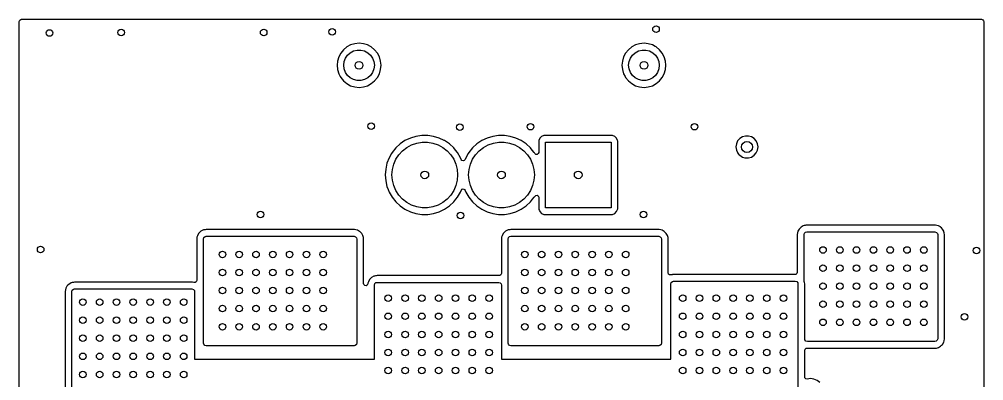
# Model space of a CAD drawing. Extents: x 4.86 to 6.59, y -5.87 to -4.13.
# Drawn here: x 4.862 to 6.594, y -4.783 to -4.134 of the extents above; entities that cross this region are included whole.
import ezdxf

# ---------------------------------------------------------------- set-up
doc = ezdxf.new("R2010")
doc.units = 0
doc.header["$MEASUREMENT"] = 0
doc.layers.add('BLACK', color=7, linetype='CONTINUOUS')

msp = doc.modelspace()

# ---------------------------------------------------------------- linework, layer by layer
at = {"layer": 'BLACK', "linetype": 'CONTINUOUS'}
for p, q in [((4.8622, -4.1378), (4.863, -4.1355)), ((4.8622, -4.2165), (4.8622, -4.1378)), ((4.863, -4.1355), (4.8649, -4.1341)), ((4.8649, -4.1341), (4.8661, -4.1339)), ((4.8661, -4.1339), (6.5906, -4.1339)), ((6.5906, -4.1339), (6.5929, -4.1346)), ((6.5929, -4.1346), (6.5943, -4.1366)), ((6.5943, -4.1366), (6.5945, -4.1378)), ((6.5945, -4.1378), (6.5945, -5.8622)), ((5.4445, -4.1885), (5.4395, -4.1945)), ((5.4505, -4.1836), (5.4445, -4.1885)), ((5.4445, -4.1885), (5.4445, -4.1885)), ((5.4573, -4.18), (5.4505, -4.1836)), ((5.4505, -4.1836), (5.4505, -4.1836)), ((5.4568, -4.1939), (5.4627, -4.1908)), ((5.4647, -4.1777), (5.4573, -4.18)), ((5.4573, -4.18), (5.4573, -4.18)), ((5.4627, -4.1908), (5.4691, -4.1892)), ((5.4724, -4.177), (5.4647, -4.1777)), ((5.4647, -4.1777), (5.4647, -4.1777)), ((5.4691, -4.1892), (5.4758, -4.1892)), ((5.4802, -4.1777), (5.4724, -4.177)), ((5.4724, -4.177), (5.4724, -4.177)), ((5.4758, -4.1892), (5.4822, -4.1908)), ((5.4876, -4.18), (5.4802, -4.1777)), ((5.4802, -4.1777), (5.4802, -4.1777)), ((5.4822, -4.1908), (5.4881, -4.1939)), ((5.4928, -4.1828), (5.4876, -4.18)), ((5.4876, -4.18), (5.4876, -4.18)), ((5.4944, -4.1836), (5.4928, -4.1828)), ((5.5004, -4.1885), (5.4944, -4.1836)), ((5.4944, -4.1836), (5.4944, -4.1836)), ((5.4944, -4.1836), (5.4944, -4.1836)), ((5.5054, -4.1945), (5.5004, -4.1885)), ((5.5004, -4.1885), (5.5004, -4.1885)), ((5.9563, -4.1885), (5.9513, -4.1945)), ((5.9623, -4.1836), (5.9563, -4.1885)), ((5.9563, -4.1885), (5.9563, -4.1885)), ((5.9691, -4.18), (5.9623, -4.1836)), ((5.9623, -4.1836), (5.9623, -4.1836)), ((5.9686, -4.1939), (5.9745, -4.1908)), ((5.9765, -4.1777), (5.9691, -4.18)), ((5.9691, -4.18), (5.9691, -4.18)), ((5.9745, -4.1908), (5.9809, -4.1892)), ((5.9843, -4.177), (5.9765, -4.1777)), ((5.9765, -4.1777), (5.9765, -4.1777)), ((5.9809, -4.1892), (5.9876, -4.1892)), ((5.992, -4.1777), (5.9843, -4.177)), ((5.9843, -4.177), (5.9843, -4.177)), ((5.9876, -4.1892), (5.994, -4.1908)), ((5.9994, -4.18), (5.992, -4.1777)), ((5.992, -4.1777), (5.992, -4.1777)), ((5.994, -4.1908), (5.9999, -4.1939)), ((6.0046, -4.1828), (5.9994, -4.18)), ((5.9994, -4.18), (5.9994, -4.18)), ((6.0062, -4.1836), (6.0046, -4.1828)), ((6.0122, -4.1885), (6.0062, -4.1836)), ((6.0062, -4.1836), (6.0062, -4.1836)), ((6.0062, -4.1836), (6.0062, -4.1836)), ((6.0172, -4.1945), (6.0122, -4.1885)), ((6.0122, -4.1885), (6.0122, -4.1885)), ((5.4336, -4.2088), (5.4329, -4.2165)), ((5.4359, -4.2014), (5.4336, -4.2088)), ((5.4336, -4.2088), (5.4336, -4.2088)), ((5.4395, -4.1945), (5.4359, -4.2014)), ((5.4359, -4.2014), (5.4359, -4.2014)), ((5.4395, -4.1945), (5.4395, -4.1945)), ((5.4457, -4.2099), (5.448, -4.2037)), ((5.448, -4.2037), (5.4518, -4.1983)), ((5.4518, -4.1983), (5.4568, -4.1939)), ((5.4881, -4.1939), (5.4931, -4.1983)), ((5.4931, -4.1983), (5.4968, -4.2037)), ((5.4968, -4.2037), (5.4992, -4.2099)), ((5.509, -4.2014), (5.5054, -4.1945)), ((5.5054, -4.1945), (5.5054, -4.1945)), ((5.5113, -4.2088), (5.509, -4.2014)), ((5.512, -4.2165), (5.5113, -4.2088)), ((5.5113, -4.2088), (5.5113, -4.2088)), ((5.5113, -4.2088), (5.5113, -4.2088)), ((5.9454, -4.2088), (5.9447, -4.2165)), ((5.9477, -4.2014), (5.9454, -4.2088)), ((5.9454, -4.2088), (5.9454, -4.2088)), ((5.9513, -4.1945), (5.9477, -4.2014)), ((5.9477, -4.2014), (5.9477, -4.2014)), ((5.9513, -4.1945), (5.9513, -4.1945)), ((5.9575, -4.2099), (5.9598, -4.2037)), ((5.9598, -4.2037), (5.9636, -4.1983)), ((5.9636, -4.1983), (5.9686, -4.1939)), ((5.9999, -4.1939), (6.0049, -4.1983)), ((6.0049, -4.1983), (6.0087, -4.2037)), ((6.0087, -4.2037), (6.011, -4.2099)), ((6.0208, -4.2014), (6.0172, -4.1945)), ((6.0172, -4.1945), (6.0172, -4.1945)), ((6.0231, -4.2088), (6.0208, -4.2014)), ((6.0238, -4.2165), (6.0231, -4.2088)), ((6.0231, -4.2088), (6.0231, -4.2088)), ((6.0231, -4.2088), (6.0231, -4.2088)), ((4.8622, -4.4134), (4.8622, -4.2165)), ((5.4329, -4.2165), (5.4336, -4.2243)), ((5.4329, -4.2165), (5.4329, -4.2165)), ((5.4336, -4.2243), (5.4336, -4.2243)), ((5.4336, -4.2243), (5.4359, -4.2317)), ((5.4449, -4.2165), (5.4457, -4.2099)), ((5.4457, -4.2231), (5.4449, -4.2165)), ((5.448, -4.2293), (5.4457, -4.2231)), ((5.4992, -4.2231), (5.4968, -4.2293)), ((5.4992, -4.2099), (5.5, -4.2165)), ((5.5, -4.2165), (5.4992, -4.2231)), ((5.509, -4.2317), (5.5113, -4.2243)), ((5.5113, -4.2243), (5.512, -4.2165)), ((5.512, -4.2165), (5.512, -4.2165)), ((5.9447, -4.2165), (5.9454, -4.2243)), ((5.9447, -4.2165), (5.9447, -4.2165)), ((5.9454, -4.2243), (5.9454, -4.2243)), ((5.9454, -4.2243), (5.9477, -4.2317)), ((5.9567, -4.2165), (5.9575, -4.2099)), ((5.9575, -4.2231), (5.9567, -4.2165)), ((5.9598, -4.2293), (5.9575, -4.2231)), ((6.011, -4.2231), (6.0087, -4.2293)), ((6.011, -4.2099), (6.0118, -4.2165)), ((6.0118, -4.2165), (6.011, -4.2231)), ((6.0208, -4.2317), (6.0231, -4.2243)), ((6.0231, -4.2243), (6.0238, -4.2165)), ((6.0238, -4.2165), (6.0238, -4.2165)), ((5.4359, -4.2317), (5.4359, -4.2317)), ((5.4359, -4.2317), (5.4387, -4.2369)), ((5.4387, -4.2369), (5.4395, -4.2385)), ((5.4395, -4.2385), (5.4395, -4.2385)), ((5.4395, -4.2385), (5.4395, -4.2385)), ((5.4395, -4.2385), (5.4445, -4.2445)), ((5.4518, -4.2348), (5.448, -4.2293)), ((5.4568, -4.2392), (5.4518, -4.2348)), ((5.4627, -4.2423), (5.4568, -4.2392)), ((5.4691, -4.2439), (5.4627, -4.2423)), ((5.4758, -4.2439), (5.4691, -4.2439)), ((5.4822, -4.2423), (5.4758, -4.2439)), ((5.4881, -4.2392), (5.4822, -4.2423)), ((5.4931, -4.2348), (5.4881, -4.2392)), ((5.4968, -4.2293), (5.4931, -4.2348)), ((5.5004, -4.2445), (5.5054, -4.2385)), ((5.5054, -4.2385), (5.509, -4.2317)), ((5.9477, -4.2317), (5.9477, -4.2317)), ((5.9477, -4.2317), (5.9505, -4.2369)), ((5.9505, -4.2369), (5.9513, -4.2385)), ((5.9513, -4.2385), (5.9513, -4.2385)), ((5.9513, -4.2385), (5.9513, -4.2385)), ((5.9513, -4.2385), (5.9563, -4.2445)), ((5.9636, -4.2348), (5.9598, -4.2293)), ((5.9686, -4.2392), (5.9636, -4.2348)), ((5.9745, -4.2423), (5.9686, -4.2392)), ((5.9809, -4.2439), (5.9745, -4.2423)), ((5.9876, -4.2439), (5.9809, -4.2439)), ((5.994, -4.2423), (5.9876, -4.2439)), ((5.9999, -4.2392), (5.994, -4.2423)), ((6.0049, -4.2348), (5.9999, -4.2392)), ((6.0087, -4.2293), (6.0049, -4.2348)), ((6.0122, -4.2445), (6.0172, -4.2385)), ((6.0172, -4.2385), (6.0208, -4.2317)), ((5.4445, -4.2445), (5.4445, -4.2445)), ((5.4445, -4.2445), (5.4505, -4.2494)), ((5.4505, -4.2494), (5.4505, -4.2494)), ((5.4505, -4.2494), (5.4573, -4.2531)), ((5.4573, -4.2531), (5.4647, -4.2554)), ((5.4647, -4.2554), (5.4647, -4.2554)), ((5.4647, -4.2554), (5.4647, -4.2554)), ((5.4647, -4.2554), (5.4724, -4.2561)), ((5.4724, -4.2561), (5.4802, -4.2554)), ((5.4724, -4.2561), (5.4724, -4.2561)), ((5.4724, -4.2561), (5.4724, -4.2561)), ((5.4802, -4.2554), (5.4876, -4.2531)), ((5.4802, -4.2554), (5.4802, -4.2554)), ((5.4802, -4.2554), (5.4802, -4.2554)), ((5.4876, -4.2531), (5.4944, -4.2494)), ((5.4944, -4.2494), (5.5004, -4.2445)), ((5.9563, -4.2445), (5.9563, -4.2445)), ((5.9563, -4.2445), (5.9623, -4.2494)), ((5.9623, -4.2494), (5.9623, -4.2494)), ((5.9623, -4.2494), (5.9691, -4.2531)), ((5.9691, -4.2531), (5.9765, -4.2554)), ((5.9765, -4.2554), (5.9765, -4.2554)), ((5.9765, -4.2554), (5.9765, -4.2554)), ((5.9765, -4.2554), (5.9843, -4.2561)), ((5.9843, -4.2561), (5.992, -4.2554)), ((5.9843, -4.2561), (5.9843, -4.2561)), ((5.9843, -4.2561), (5.9843, -4.2561)), ((5.992, -4.2554), (5.9994, -4.2531)), ((5.992, -4.2554), (5.992, -4.2554)), ((5.992, -4.2554), (5.992, -4.2554)), ((5.9994, -4.2531), (6.0062, -4.2494)), ((6.0062, -4.2494), (6.0122, -4.2445)), ((5.5646, -4.3472), (5.555, -4.3518)), ((5.5747, -4.3441), (5.5646, -4.3472)), ((5.5852, -4.3425), (5.5747, -4.3441)), ((5.5747, -4.3441), (5.5747, -4.3441)), ((5.5959, -4.3425), (5.5852, -4.3425)), ((5.5852, -4.3425), (5.5852, -4.3425)), ((5.6064, -4.3441), (5.5959, -4.3425)), ((5.5959, -4.3425), (5.5959, -4.3425)), ((5.6165, -4.3472), (5.6064, -4.3441)), ((5.6064, -4.3441), (5.6064, -4.3441)), ((5.6064, -4.3441), (5.6064, -4.3441)), ((5.6064, -4.3441), (5.6064, -4.3441)), ((5.6064, -4.3441), (5.6064, -4.3441)), ((5.6256, -4.3516), (5.6165, -4.3472)), ((5.7024, -4.3472), (5.6928, -4.3518)), ((5.7125, -4.3441), (5.7024, -4.3472)), ((5.723, -4.3425), (5.7125, -4.3441)), ((5.7125, -4.3441), (5.7125, -4.3441)), ((5.7337, -4.3425), (5.723, -4.3425)), ((5.723, -4.3425), (5.723, -4.3425)), ((5.7442, -4.3441), (5.7337, -4.3425)), ((5.7337, -4.3425), (5.7337, -4.3425)), ((5.7543, -4.3472), (5.7442, -4.3441)), ((5.7442, -4.3441), (5.7442, -4.3441)), ((5.7442, -4.3441), (5.7442, -4.3441)), ((5.7442, -4.3441), (5.7442, -4.3441)), ((5.7442, -4.3441), (5.7442, -4.3441)), ((5.7634, -4.3516), (5.7543, -4.3472)), ((5.7972, -4.3475), (5.7954, -4.3516)), ((5.8003, -4.3444), (5.7972, -4.3475)), ((5.8043, -4.3426), (5.8003, -4.3444)), ((5.8053, -4.3425), (5.8043, -4.3426)), ((5.927, -4.3425), (5.8053, -4.3425)), ((5.8053, -4.3425), (5.8053, -4.3425)), ((5.928, -4.3426), (5.927, -4.3425)), ((5.932, -4.3444), (5.928, -4.3426)), ((5.928, -4.3426), (5.928, -4.3426)), ((5.928, -4.3426), (5.928, -4.3426)), ((5.9351, -4.3475), (5.932, -4.3444)), ((5.9369, -4.3516), (5.9351, -4.3475)), ((6.161, -4.3451), (6.1563, -4.3481)), ((6.1665, -4.3435), (6.161, -4.3451)), ((6.161, -4.3451), (6.161, -4.3451)), ((6.1721, -4.3435), (6.1665, -4.3435)), ((6.1665, -4.3435), (6.1665, -4.3435)), ((6.1776, -4.3451), (6.1721, -4.3435)), ((6.1721, -4.3435), (6.1721, -4.3435)), ((6.1823, -4.3481), (6.1776, -4.3451)), ((6.1776, -4.3451), (6.1776, -4.3451)), ((6.1776, -4.3451), (6.1776, -4.3451)), ((6.1776, -4.3451), (6.1776, -4.3451)), ((5.5384, -4.365), (5.5318, -4.3733)), ((5.5462, -4.3578), (5.5384, -4.365)), ((5.5384, -4.365), (5.5384, -4.365)), ((5.555, -4.3518), (5.5462, -4.3578)), ((5.5462, -4.3578), (5.5462, -4.3578)), ((5.5506, -4.3699), (5.5583, -4.3639)), ((5.555, -4.3518), (5.555, -4.3518)), ((5.555, -4.3518), (5.555, -4.3518)), ((5.5583, -4.3639), (5.5668, -4.3593)), ((5.5668, -4.3593), (5.5761, -4.3561)), ((5.5761, -4.3561), (5.5857, -4.3545)), ((5.5857, -4.3545), (5.5954, -4.3545)), ((5.5954, -4.3545), (5.605, -4.3561)), ((5.605, -4.3561), (5.6143, -4.3593)), ((5.6143, -4.3593), (5.6229, -4.3639)), ((5.6229, -4.3639), (5.6305, -4.3699)), ((5.6261, -4.3518), (5.6256, -4.3516)), ((5.6349, -4.3578), (5.6261, -4.3518)), ((5.6427, -4.365), (5.6349, -4.3578)), ((5.6349, -4.3578), (5.6349, -4.3578)), ((5.6349, -4.3578), (5.6349, -4.3578)), ((5.6457, -4.3688), (5.6427, -4.365)), ((5.6427, -4.365), (5.6427, -4.365)), ((5.6762, -4.365), (5.6696, -4.3733)), ((5.684, -4.3578), (5.6762, -4.365)), ((5.6762, -4.365), (5.6762, -4.365)), ((5.6928, -4.3518), (5.684, -4.3578)), ((5.684, -4.3578), (5.684, -4.3578)), ((5.6883, -4.3699), (5.696, -4.3639)), ((5.6928, -4.3518), (5.6928, -4.3518)), ((5.6928, -4.3518), (5.6928, -4.3518)), ((5.696, -4.3639), (5.7046, -4.3593)), ((5.7046, -4.3593), (5.7138, -4.3561)), ((5.7138, -4.3561), (5.7235, -4.3545)), ((5.7235, -4.3545), (5.7332, -4.3545)), ((5.7332, -4.3545), (5.7428, -4.3561)), ((5.7428, -4.3561), (5.7521, -4.3593)), ((5.7521, -4.3593), (5.7606, -4.3639)), ((5.7606, -4.3639), (5.7683, -4.3699)), ((5.7639, -4.3518), (5.7634, -4.3516)), ((5.7727, -4.3578), (5.7639, -4.3518)), ((5.7805, -4.365), (5.7727, -4.3578)), ((5.7727, -4.3578), (5.7727, -4.3578)), ((5.7727, -4.3578), (5.7727, -4.3578)), ((5.7835, -4.3688), (5.7805, -4.365)), ((5.7805, -4.365), (5.7805, -4.365)), ((5.7954, -4.3516), (5.7953, -4.3526)), ((5.7953, -4.3526), (5.7953, -4.373)), ((5.8071, -4.4724), (5.8071, -4.3543)), ((5.8071, -4.3543), (5.9252, -4.3543)), ((5.9252, -4.3543), (5.9252, -4.4724)), ((5.937, -4.3526), (5.9369, -4.3516)), ((5.937, -4.3632), (5.937, -4.3526)), ((5.937, -4.4742), (5.937, -4.3632)), ((6.1502, -4.3576), (6.1494, -4.3632)), ((6.1494, -4.3632), (6.1502, -4.3688)), ((6.1494, -4.3632), (6.1494, -4.3632)), ((6.1525, -4.3524), (6.1502, -4.3576)), ((6.1563, -4.3481), (6.1525, -4.3524)), ((6.1594, -4.3632), (6.1602, -4.3594)), ((6.1602, -4.367), (6.1594, -4.3632)), ((6.1602, -4.3594), (6.1623, -4.3562)), ((6.1623, -4.3562), (6.1655, -4.3541)), ((6.1655, -4.3541), (6.1693, -4.3533)), ((6.1693, -4.3533), (6.1731, -4.3541)), ((6.1731, -4.3541), (6.1763, -4.3562)), ((6.1763, -4.3562), (6.1784, -4.3594)), ((6.1784, -4.3594), (6.1791, -4.3632)), ((6.1791, -4.3632), (6.1784, -4.367)), ((6.186, -4.3524), (6.1823, -4.3481)), ((6.1823, -4.3481), (6.1823, -4.3481)), ((6.1823, -4.3481), (6.1823, -4.3481)), ((6.1884, -4.3576), (6.186, -4.3524)), ((6.1892, -4.3632), (6.1884, -4.3576)), ((6.1884, -4.3688), (6.1892, -4.3632)), ((5.5265, -4.3825), (5.5226, -4.3924)), ((5.5307, -4.3752), (5.5265, -4.3825)), ((5.5265, -4.3825), (5.5265, -4.3825)), ((5.5318, -4.3733), (5.5307, -4.3752)), ((5.5318, -4.3733), (5.5318, -4.3733)), ((5.5318, -4.3733), (5.5318, -4.3733)), ((5.5386, -4.3853), (5.5439, -4.3771)), ((5.5439, -4.3771), (5.5506, -4.3699)), ((5.6305, -4.3699), (5.6372, -4.3771)), ((5.6372, -4.3771), (5.6425, -4.3853)), ((5.6493, -4.3733), (5.6457, -4.3688)), ((5.6546, -4.3825), (5.6493, -4.3733)), ((5.6558, -4.3857), (5.6546, -4.3825)), ((5.6546, -4.3825), (5.6546, -4.3825)), ((5.6643, -4.3825), (5.6631, -4.3857)), ((5.6685, -4.3752), (5.6643, -4.3825)), ((5.6643, -4.3825), (5.6643, -4.3825)), ((5.6696, -4.3733), (5.6685, -4.3752)), ((5.6696, -4.3733), (5.6696, -4.3733)), ((5.6696, -4.3733), (5.6696, -4.3733)), ((5.6764, -4.3853), (5.6817, -4.3771)), ((5.6817, -4.3771), (5.6883, -4.3699)), ((5.7683, -4.3699), (5.7749, -4.3771)), ((5.7749, -4.3771), (5.7803, -4.3853)), ((5.7871, -4.3733), (5.7835, -4.3688)), ((5.7874, -4.374), (5.7871, -4.3733)), ((5.788, -4.3749), (5.7874, -4.374)), ((5.7882, -4.3752), (5.788, -4.3749)), ((5.7902, -4.3767), (5.7882, -4.3752)), ((5.7926, -4.3767), (5.7902, -4.3767)), ((5.7945, -4.3752), (5.7926, -4.3767)), ((5.7953, -4.373), (5.7945, -4.3752)), ((6.1502, -4.3688), (6.1523, -4.3733)), ((6.1523, -4.3733), (6.1525, -4.374)), ((6.1525, -4.374), (6.1549, -4.3767)), ((6.1549, -4.3767), (6.1563, -4.3782)), ((6.1563, -4.3782), (6.161, -4.3813)), ((6.1623, -4.3701), (6.1602, -4.367)), ((6.161, -4.3813), (6.161, -4.3813)), ((6.161, -4.3813), (6.1652, -4.3825)), ((6.1655, -4.3723), (6.1623, -4.3701)), ((6.1652, -4.3825), (6.1665, -4.3829)), ((6.1693, -4.373), (6.1655, -4.3723)), ((6.1731, -4.3723), (6.1693, -4.373)), ((6.1721, -4.3829), (6.1776, -4.3813)), ((6.1763, -4.3701), (6.1731, -4.3723)), ((6.1784, -4.367), (6.1763, -4.3701)), ((6.1776, -4.3813), (6.1823, -4.3782)), ((6.1823, -4.3782), (6.186, -4.374)), ((6.186, -4.374), (6.1884, -4.3688)), ((5.5226, -4.3924), (5.5203, -4.4028)), ((5.5323, -4.4037), (5.5347, -4.3942)), ((5.5347, -4.3942), (5.5386, -4.3853)), ((5.6425, -4.3853), (5.6464, -4.3942)), ((5.6464, -4.3942), (5.6488, -4.4037)), ((5.657, -4.3872), (5.6558, -4.3857)), ((5.6592, -4.3881), (5.657, -4.3872)), ((5.6615, -4.3875), (5.6592, -4.3881)), ((5.6631, -4.3857), (5.6615, -4.3875)), ((5.6701, -4.4037), (5.6725, -4.3942)), ((5.6725, -4.3942), (5.6764, -4.3853)), ((5.7803, -4.3853), (5.7842, -4.3942)), ((5.7842, -4.3942), (5.7866, -4.4037)), ((6.1665, -4.3829), (6.1665, -4.3829)), ((6.1665, -4.3829), (6.1665, -4.3829)), ((6.1665, -4.3829), (6.1665, -4.3829)), ((6.1665, -4.3829), (6.1721, -4.3829)), ((6.1721, -4.3829), (6.1721, -4.3829)), ((4.8622, -4.623), (4.8622, -4.4134)), ((5.5203, -4.4028), (5.5195, -4.4134)), ((5.5195, -4.4134), (5.5203, -4.424)), ((5.5195, -4.4134), (5.5195, -4.4134)), ((5.5203, -4.4028), (5.5203, -4.4028)), ((5.5315, -4.4134), (5.5323, -4.4037)), ((5.5323, -4.4231), (5.5315, -4.4134)), ((5.6488, -4.4037), (5.6496, -4.4134)), ((5.6496, -4.4134), (5.6488, -4.4231)), ((5.6693, -4.4134), (5.6701, -4.4037)), ((5.6701, -4.4231), (5.6693, -4.4134)), ((5.7866, -4.4037), (5.7874, -4.4134)), ((5.7874, -4.4134), (5.7866, -4.4231)), ((5.5203, -4.424), (5.5203, -4.424)), ((5.5203, -4.424), (5.5226, -4.4343)), ((5.5226, -4.4343), (5.5247, -4.4395)), ((5.5347, -4.4326), (5.5323, -4.4231)), ((5.5386, -4.4415), (5.5347, -4.4326)), ((5.6464, -4.4326), (5.6425, -4.4415)), ((5.6488, -4.4231), (5.6464, -4.4326)), ((5.6725, -4.4326), (5.6701, -4.4231)), ((5.6764, -4.4415), (5.6725, -4.4326)), ((5.7842, -4.4326), (5.7803, -4.4415)), ((5.7866, -4.4231), (5.7842, -4.4326)), ((5.5247, -4.4395), (5.5265, -4.4442)), ((5.5265, -4.4442), (5.5318, -4.4534)), ((5.5439, -4.4497), (5.5386, -4.4415)), ((5.5506, -4.4568), (5.5439, -4.4497)), ((5.6372, -4.4497), (5.6305, -4.4568)), ((5.6425, -4.4415), (5.6372, -4.4497)), ((5.6493, -4.4534), (5.6546, -4.4442)), ((5.6546, -4.4442), (5.6558, -4.4411)), ((5.6558, -4.4411), (5.6574, -4.4392)), ((5.6574, -4.4392), (5.6597, -4.4386)), ((5.6597, -4.4386), (5.6619, -4.4395)), ((5.6619, -4.4395), (5.6631, -4.4411)), ((5.6631, -4.4411), (5.6643, -4.4442)), ((5.6643, -4.4442), (5.6696, -4.4534)), ((5.6817, -4.4497), (5.6764, -4.4415)), ((5.6883, -4.4568), (5.6817, -4.4497)), ((5.7749, -4.4497), (5.7683, -4.4568)), ((5.7803, -4.4415), (5.7749, -4.4497)), ((5.7871, -4.4534), (5.788, -4.4519)), ((5.788, -4.4519), (5.7898, -4.4503)), ((5.7898, -4.4503), (5.7922, -4.45)), ((5.7922, -4.45), (5.7943, -4.4512)), ((5.7943, -4.4512), (5.7952, -4.4534)), ((5.5318, -4.4534), (5.5318, -4.4534)), ((5.5318, -4.4534), (5.5318, -4.4534)), ((5.5318, -4.4534), (5.5384, -4.4617)), ((5.5384, -4.4617), (5.5384, -4.4617)), ((5.5384, -4.4617), (5.5462, -4.469)), ((5.5462, -4.469), (5.5462, -4.469)), ((5.5462, -4.469), (5.5462, -4.469)), ((5.5462, -4.469), (5.555, -4.4749)), ((5.5583, -4.4628), (5.5506, -4.4568)), ((5.5668, -4.4675), (5.5583, -4.4628)), ((5.5761, -4.4706), (5.5668, -4.4675)), ((5.6143, -4.4675), (5.605, -4.4706)), ((5.6229, -4.4628), (5.6143, -4.4675)), ((5.6305, -4.4568), (5.6229, -4.4628)), ((5.6261, -4.4749), (5.6349, -4.469)), ((5.6349, -4.469), (5.6427, -4.4617)), ((5.6427, -4.4617), (5.6464, -4.457)), ((5.6427, -4.4617), (5.6427, -4.4617)), ((5.6464, -4.457), (5.6493, -4.4534)), ((5.6696, -4.4534), (5.6696, -4.4534)), ((5.6696, -4.4534), (5.6696, -4.4534)), ((5.6696, -4.4534), (5.6762, -4.4617)), ((5.6762, -4.4617), (5.6762, -4.4617)), ((5.6762, -4.4617), (5.684, -4.469)), ((5.684, -4.469), (5.684, -4.469)), ((5.684, -4.469), (5.684, -4.469)), ((5.684, -4.469), (5.6928, -4.4749)), ((5.696, -4.4628), (5.6883, -4.4568)), ((5.7046, -4.4675), (5.696, -4.4628)), ((5.7138, -4.4706), (5.7046, -4.4675)), ((5.7521, -4.4675), (5.7428, -4.4706)), ((5.7606, -4.4628), (5.7521, -4.4675)), ((5.7683, -4.4568), (5.7606, -4.4628)), ((5.7639, -4.4749), (5.7727, -4.469)), ((5.7727, -4.469), (5.7805, -4.4617)), ((5.7805, -4.4617), (5.7842, -4.457)), ((5.7805, -4.4617), (5.7805, -4.4617)), ((5.7842, -4.457), (5.7871, -4.4534)), ((5.7952, -4.4534), (5.7953, -4.4538)), ((5.7953, -4.4538), (5.7953, -4.4742)), ((5.555, -4.4749), (5.5646, -4.4796)), ((5.5646, -4.4796), (5.5747, -4.4827)), ((5.5747, -4.4827), (5.5852, -4.4843)), ((5.5857, -4.4722), (5.5761, -4.4706)), ((5.5852, -4.4843), (5.5852, -4.4843)), ((5.5852, -4.4843), (5.5959, -4.4843)), ((5.5954, -4.4722), (5.5857, -4.4722)), ((5.605, -4.4706), (5.5954, -4.4722)), ((5.5959, -4.4843), (5.6064, -4.4827)), ((5.5959, -4.4843), (5.5959, -4.4843)), ((5.6064, -4.4827), (5.6165, -4.4796)), ((5.6165, -4.4796), (5.6261, -4.4749)), ((5.6928, -4.4749), (5.7024, -4.4796)), ((5.7024, -4.4796), (5.7125, -4.4827)), ((5.7125, -4.4827), (5.723, -4.4843)), ((5.7235, -4.4722), (5.7138, -4.4706)), ((5.723, -4.4843), (5.723, -4.4843)), ((5.723, -4.4843), (5.7337, -4.4843)), ((5.7332, -4.4722), (5.7235, -4.4722)), ((5.7428, -4.4706), (5.7332, -4.4722)), ((5.7337, -4.4843), (5.7442, -4.4827)), ((5.7337, -4.4843), (5.7337, -4.4843)), ((5.7442, -4.4827), (5.7543, -4.4796)), ((5.7543, -4.4796), (5.7639, -4.4749)), ((5.7953, -4.4742), (5.7953, -4.4742)), ((5.7953, -4.4742), (5.7954, -4.4752)), ((5.7954, -4.4752), (5.7964, -4.4775)), ((5.7964, -4.4775), (5.7972, -4.4792)), ((5.7972, -4.4792), (5.8003, -4.4824)), ((5.8003, -4.4824), (5.8043, -4.4842)), ((5.8043, -4.4842), (5.8053, -4.4843)), ((5.8053, -4.4843), (5.927, -4.4843)), ((5.9252, -4.4724), (5.8071, -4.4724)), ((5.927, -4.4843), (5.928, -4.4842)), ((5.928, -4.4842), (5.932, -4.4824)), ((5.932, -4.4824), (5.9351, -4.4792)), ((5.9351, -4.4792), (5.9369, -4.4752)), ((5.9369, -4.4752), (5.937, -4.4742)), ((6.2765, -4.5037), (6.2747, -4.5039)), ((6.5069, -4.5037), (6.2765, -4.5037)), ((6.5078, -4.5038), (6.5069, -4.5037)), ((5.1842, -4.5185), (5.1821, -4.5225)), ((5.1858, -4.5168), (5.1842, -4.5185)), ((5.1879, -4.515), (5.1858, -4.5168)), ((5.1858, -4.5168), (5.1858, -4.5168)), ((5.1885, -4.5146), (5.1879, -4.515)), ((5.1917, -4.5127), (5.1885, -4.5146)), ((5.1932, -4.5123), (5.1917, -4.5127)), ((5.1952, -4.5119), (5.1932, -4.5123)), ((5.1932, -4.5123), (5.1932, -4.5123)), ((5.1932, -4.5123), (5.1932, -4.5123)), ((5.196, -4.5118), (5.1952, -4.5119)), ((5.1978, -4.5116), (5.196, -4.5118)), ((5.4636, -4.5116), (5.1978, -4.5116)), ((5.4645, -4.5117), (5.4636, -4.5116)), ((5.467, -4.5121), (5.4645, -4.5117)), ((5.4696, -4.5129), (5.467, -4.5121)), ((5.467, -4.5121), (5.467, -4.5121)), ((5.4696, -4.5129), (5.4696, -4.5129)), ((5.4735, -4.5148), (5.4696, -4.5129)), ((5.4736, -4.5149), (5.4735, -4.5148)), ((5.4754, -4.5165), (5.4736, -4.5149)), ((5.4772, -4.5186), (5.4754, -4.5165)), ((5.4794, -4.5224), (5.4772, -4.5186)), ((5.7314, -4.5185), (5.7294, -4.5225)), ((5.7331, -4.5168), (5.7314, -4.5185)), ((5.7351, -4.515), (5.7331, -4.5168)), ((5.7331, -4.5168), (5.7331, -4.5168)), ((5.7358, -4.5146), (5.7351, -4.515)), ((5.739, -4.5127), (5.7358, -4.5146)), ((5.7405, -4.5123), (5.739, -4.5127)), ((5.7425, -4.5119), (5.7405, -4.5123)), ((5.7405, -4.5123), (5.7405, -4.5123)), ((5.7405, -4.5123), (5.7405, -4.5123)), ((5.7432, -4.5118), (5.7425, -4.5119)), ((5.745, -4.5116), (5.7432, -4.5118)), ((6.0109, -4.5116), (5.745, -4.5116)), ((6.0117, -4.5117), (6.0109, -4.5116)), ((6.0143, -4.5121), (6.0117, -4.5117)), ((6.0169, -4.5129), (6.0143, -4.5121)), ((6.0143, -4.5121), (6.0143, -4.5121)), ((6.0207, -4.5148), (6.0169, -4.5129)), ((6.0169, -4.5129), (6.0169, -4.5129)), ((6.0208, -4.5149), (6.0207, -4.5148)), ((6.0226, -4.5165), (6.0208, -4.5149)), ((6.0244, -4.5186), (6.0226, -4.5165)), ((6.0266, -4.5224), (6.0244, -4.5186)), ((6.2601, -4.5172), (6.2596, -4.5206)), ((6.2596, -4.5206), (6.2596, -4.5884)), ((6.2609, -4.5146), (6.2601, -4.5172)), ((6.2601, -4.5172), (6.2601, -4.5172)), ((6.2629, -4.5107), (6.2609, -4.5146)), ((6.2609, -4.5146), (6.2609, -4.5146)), ((6.2646, -4.5089), (6.2629, -4.5107)), ((6.2666, -4.5071), (6.2646, -4.5089)), ((6.2646, -4.5089), (6.2646, -4.5089)), ((6.2704, -4.5049), (6.2666, -4.5071)), ((6.272, -4.5044), (6.2704, -4.5049)), ((6.2717, -4.5206), (6.2724, -4.518)), ((6.2717, -4.6023), (6.2717, -4.5206)), ((6.274, -4.504), (6.272, -4.5044)), ((6.272, -4.5044), (6.272, -4.5044)), ((6.272, -4.5044), (6.272, -4.5044)), ((6.2724, -4.518), (6.2745, -4.5162)), ((6.2747, -4.5039), (6.274, -4.504)), ((6.2745, -4.5162), (6.2765, -4.5157)), ((6.2765, -4.5157), (6.5069, -4.5157)), ((6.5069, -4.5157), (6.5096, -4.5165)), ((6.5103, -4.5042), (6.5078, -4.5038)), ((6.5096, -4.5165), (6.5114, -4.5186)), ((6.513, -4.505), (6.5103, -4.5042)), ((6.5103, -4.5042), (6.5103, -4.5042)), ((6.5114, -4.5186), (6.5118, -4.5206)), ((6.5118, -4.5206), (6.5118, -4.7077)), ((6.5168, -4.5069), (6.513, -4.505)), ((6.513, -4.505), (6.513, -4.505)), ((6.5169, -4.507), (6.5168, -4.5069)), ((6.5187, -4.5086), (6.5169, -4.507)), ((6.5205, -4.5107), (6.5187, -4.5086)), ((6.5227, -4.5145), (6.5205, -4.5107)), ((6.5231, -4.516), (6.5227, -4.5145)), ((6.5233, -4.5168), (6.5231, -4.516)), ((6.5231, -4.516), (6.5231, -4.516)), ((6.5231, -4.516), (6.5231, -4.516)), ((6.5236, -4.5181), (6.5233, -4.5168)), ((6.5238, -4.5206), (6.5236, -4.5181)), ((6.5238, -4.7077), (6.5238, -4.5206)), ((5.1814, -4.5251), (5.1809, -4.5285)), ((5.1809, -4.5285), (5.1809, -4.6029)), ((5.1821, -4.5225), (5.1814, -4.5251)), ((5.1814, -4.5251), (5.1814, -4.5251)), ((5.1821, -4.5225), (5.1821, -4.5225)), ((5.1929, -4.5285), (5.1937, -4.5259)), ((5.1929, -4.7156), (5.1929, -4.5285)), ((5.1937, -4.5259), (5.1958, -4.5241)), ((5.1958, -4.5241), (5.1978, -4.5236)), ((5.1978, -4.5236), (5.4636, -4.5236)), ((5.4636, -4.5236), (5.4663, -4.5244)), ((5.4663, -4.5244), (5.4681, -4.5265)), ((5.4681, -4.5265), (5.4685, -4.5285)), ((5.4685, -4.5285), (5.4685, -4.7156)), ((5.4798, -4.5239), (5.4794, -4.5224)), ((5.4803, -4.5259), (5.4798, -4.5239)), ((5.4805, -4.5285), (5.4803, -4.5259)), ((5.4805, -4.6084), (5.4805, -4.5285)), ((5.4805, -4.5285), (5.4805, -4.5285)), ((5.7286, -4.5251), (5.7281, -4.5285)), ((5.7281, -4.5285), (5.7281, -4.5904)), ((5.7294, -4.5225), (5.7286, -4.5251)), ((5.7286, -4.5251), (5.7286, -4.5251)), ((5.7294, -4.5225), (5.7294, -4.5225)), ((5.7402, -4.5285), (5.7409, -4.5259)), ((5.7402, -4.6089), (5.7402, -4.5285)), ((5.7409, -4.5259), (5.743, -4.5241)), ((5.743, -4.5241), (5.745, -4.5236)), ((5.745, -4.5236), (6.0109, -4.5236)), ((6.0109, -4.5236), (6.0135, -4.5244)), ((6.0135, -4.5244), (6.0153, -4.5265)), ((6.0153, -4.5265), (6.0157, -4.5285)), ((6.0157, -4.5285), (6.0157, -4.7156)), ((6.0271, -4.5239), (6.0266, -4.5224)), ((6.0275, -4.5259), (6.0271, -4.5239)), ((6.0278, -4.5285), (6.0275, -4.5259)), ((6.0278, -4.5893), (6.0278, -4.5285)), ((6.0278, -4.5285), (6.0278, -4.5285)), ((5.7281, -4.5904), (5.7274, -4.5927)), ((6.0284, -4.5915), (6.0278, -4.5893)), ((6.2596, -4.5884), (6.2589, -4.5907)), ((4.9555, -4.6072), (4.9531, -4.6087)), ((4.957, -4.6068), (4.9555, -4.6072)), ((4.959, -4.6064), (4.957, -4.6068)), ((4.957, -4.6068), (4.957, -4.6068)), ((4.957, -4.6068), (4.957, -4.6068)), ((4.9598, -4.6063), (4.959, -4.6064)), ((4.9616, -4.6061), (4.9598, -4.6063)), ((5.1723, -4.6061), (4.9616, -4.6061)), ((5.1731, -4.6062), (5.1723, -4.6061)), ((5.1757, -4.6066), (5.1731, -4.6062)), ((5.1759, -4.6066), (5.1757, -4.6066)), ((5.1757, -4.6066), (5.1757, -4.6066)), ((5.1782, -4.6066), (5.1759, -4.6066)), ((5.1801, -4.6052), (5.1782, -4.6066)), ((5.1809, -4.6029), (5.1801, -4.6052)), ((5.4892, -4.6052), (5.4885, -4.6078)), ((5.4912, -4.6012), (5.4892, -4.6052)), ((5.4892, -4.6052), (5.4892, -4.6052)), ((5.4929, -4.5995), (5.4912, -4.6012)), ((5.495, -4.5977), (5.4929, -4.5995)), ((5.4929, -4.5995), (5.4929, -4.5995)), ((5.4988, -4.5954), (5.495, -4.5977)), ((5.5003, -4.595), (5.4988, -4.5954)), ((5.5023, -4.5945), (5.5003, -4.595)), ((5.5003, -4.595), (5.5003, -4.595)), ((5.5003, -4.595), (5.5003, -4.595)), ((5.5008, -4.6085), (5.5029, -4.6067)), ((5.5031, -4.5945), (5.5023, -4.5945)), ((5.5029, -4.6067), (5.5049, -4.6063)), ((5.5049, -4.5943), (5.5031, -4.5945)), ((5.7235, -4.5943), (5.5049, -4.5943)), ((5.5049, -4.6063), (5.7235, -4.6063)), ((5.7237, -4.5943), (5.7235, -4.5943)), ((5.7235, -4.5943), (5.7235, -4.5943)), ((5.7235, -4.6063), (5.7261, -4.6071)), ((5.7254, -4.5942), (5.7237, -4.5943)), ((5.7274, -4.5927), (5.7254, -4.5942)), ((5.7261, -4.6071), (5.7279, -4.6092)), ((6.0303, -4.5929), (6.0284, -4.5915)), ((6.0327, -4.593), (6.0303, -4.5929)), ((6.0325, -4.6092), (6.0333, -4.6066)), ((6.0328, -4.593), (6.0327, -4.593)), ((6.0327, -4.593), (6.0327, -4.593)), ((6.0327, -4.593), (6.0327, -4.593)), ((6.0327, -4.593), (6.0327, -4.593)), ((6.0327, -4.593), (6.0327, -4.593)), ((6.0327, -4.593), (6.0327, -4.593)), ((6.0348, -4.5926), (6.0328, -4.593)), ((6.0328, -4.593), (6.0328, -4.593)), ((6.0328, -4.593), (6.0328, -4.593)), ((6.0328, -4.593), (6.0328, -4.593)), ((6.0333, -4.6066), (6.0353, -4.6048)), ((6.0356, -4.5925), (6.0348, -4.5926)), ((6.0353, -4.6048), (6.0374, -4.6043)), ((6.0374, -4.5923), (6.0356, -4.5925)), ((6.2557, -4.5923), (6.0374, -4.5923)), ((6.0374, -4.6043), (6.2559, -4.6043)), ((6.2569, -4.5921), (6.2557, -4.5923)), ((6.2559, -4.6043), (6.2586, -4.6051)), ((6.2589, -4.5907), (6.2569, -4.5921)), ((6.2586, -4.6051), (6.2604, -4.6072)), ((6.2604, -4.6072), (6.2608, -4.6092)), ((6.2718, -4.6036), (6.2717, -4.6023)), ((6.2721, -4.6046), (6.2718, -4.6036)), ((6.2726, -4.6067), (6.2721, -4.6046)), ((6.2729, -4.6092), (6.2726, -4.6067)), ((4.8622, -5.2778), (4.8622, -4.623)), ((4.9452, -4.6196), (4.9447, -4.623)), ((4.9447, -4.623), (4.9447, -4.8298)), ((4.9459, -4.617), (4.9452, -4.6196)), ((4.9452, -4.6196), (4.9452, -4.6196)), ((4.9479, -4.613), (4.9459, -4.617)), ((4.9459, -4.617), (4.9459, -4.617)), ((4.9496, -4.6113), (4.9479, -4.613)), ((4.9517, -4.6095), (4.9496, -4.6113)), ((4.9496, -4.6113), (4.9496, -4.6113)), ((4.9531, -4.6087), (4.9517, -4.6095)), ((4.9567, -4.623), (4.9575, -4.6204)), ((4.9567, -4.8298), (4.9567, -4.623)), ((4.9575, -4.6204), (4.9595, -4.6186)), ((4.9595, -4.6186), (4.9616, -4.6181)), ((4.9616, -4.6181), (5.1723, -4.6181)), ((5.1723, -4.6181), (5.1749, -4.6189)), ((5.1749, -4.6189), (5.1767, -4.621)), ((5.1767, -4.621), (5.1772, -4.623)), ((5.1772, -4.623), (5.1772, -4.7441)), ((5.481, -4.6103), (5.4805, -4.6084)), ((5.4827, -4.6119), (5.481, -4.6103)), ((5.4851, -4.6123), (5.4827, -4.6119)), ((5.4872, -4.6112), (5.4851, -4.6123)), ((5.4883, -4.609), (5.4872, -4.6112)), ((5.4885, -4.6078), (5.4883, -4.609)), ((5.4885, -4.6078), (5.4885, -4.6078)), ((5.5, -4.6112), (5.5008, -4.6085)), ((5.5, -4.7441), (5.5, -4.6112)), ((5.7279, -4.6092), (5.7283, -4.6112)), ((5.7283, -4.6112), (5.7283, -4.7441)), ((5.7402, -4.6094), (5.7402, -4.6089)), ((5.7404, -4.6112), (5.7402, -4.6094)), ((5.7404, -4.7156), (5.7404, -4.6112)), ((5.7404, -4.6112), (5.7404, -4.6112)), ((6.0325, -4.7441), (6.0325, -4.6092)), ((6.2608, -4.6092), (6.2608, -4.7943)), ((6.2729, -4.7077), (6.2729, -4.6092)), ((6.2729, -4.6092), (6.2729, -4.6092)), ((6.2733, -4.7097), (6.2729, -4.7077)), ((6.2751, -4.7118), (6.2733, -4.7097)), ((6.511, -4.7104), (6.509, -4.7122)), ((6.5118, -4.7077), (6.511, -4.7104)), ((6.5226, -4.7137), (6.5234, -4.7111)), ((6.5234, -4.7111), (6.5238, -4.7077)), ((5.1934, -4.7176), (5.1929, -4.7156)), ((5.1952, -4.7197), (5.1934, -4.7176)), ((5.1978, -4.7205), (5.1952, -4.7197)), ((5.4636, -4.7205), (5.1978, -4.7205)), ((5.4657, -4.72), (5.4636, -4.7205)), ((5.4677, -4.7182), (5.4657, -4.72)), ((5.4685, -4.7156), (5.4677, -4.7182)), ((5.7408, -4.7176), (5.7404, -4.7156)), ((5.7426, -4.7197), (5.7408, -4.7176)), ((5.7453, -4.7205), (5.7426, -4.7197)), ((6.0109, -4.7205), (5.7453, -4.7205)), ((6.0129, -4.72), (6.0109, -4.7205)), ((6.015, -4.7182), (6.0129, -4.72)), ((6.0157, -4.7156), (6.015, -4.7182)), ((6.2729, -4.7284), (6.2736, -4.7261)), ((6.2729, -4.7763), (6.2729, -4.7284)), ((6.2736, -4.7261), (6.2755, -4.7247)), ((6.2777, -4.7126), (6.2751, -4.7118)), ((6.2755, -4.7247), (6.2773, -4.7246)), ((6.2773, -4.7246), (6.2777, -4.7246)), ((6.5069, -4.7126), (6.2777, -4.7126)), ((6.2777, -4.7246), (6.2777, -4.7246)), ((6.2777, -4.7246), (6.5069, -4.7246)), ((6.509, -4.7122), (6.5069, -4.7126)), ((6.5069, -4.7246), (6.5095, -4.7244)), ((6.5069, -4.7246), (6.5069, -4.7246)), ((6.5095, -4.7244), (6.5115, -4.7239)), ((6.5095, -4.7244), (6.5095, -4.7244)), ((6.5095, -4.7244), (6.5095, -4.7244)), ((6.5115, -4.7239), (6.513, -4.7235)), ((6.5115, -4.7239), (6.5115, -4.7239)), ((6.5115, -4.7239), (6.5115, -4.7239)), ((6.513, -4.7235), (6.5168, -4.7212)), ((6.5168, -4.7212), (6.5189, -4.7194)), ((6.5189, -4.7194), (6.5206, -4.7177)), ((6.5206, -4.7177), (6.5226, -4.7137)), ((5.1772, -4.7441), (5.5, -4.7441)), ((5.7283, -4.7441), (6.0325, -4.7441)), ((6.2732, -4.7779), (6.2729, -4.7763)), ((6.2749, -4.7797), (6.2732, -4.7779)), ((6.2773, -4.7801), (6.2749, -4.7797)), ((6.2835, -4.7793), (6.2773, -4.7801)), ((6.2896, -4.7801), (6.2835, -4.7793)), ((6.2835, -4.7793), (6.2835, -4.7793)), ((6.2954, -4.7825), (6.2896, -4.7801)), ((6.2896, -4.7801), (6.2896, -4.7801)), ((6.3003, -4.7863), (6.2954, -4.7825))]:
    msp.add_line(p, q, dxfattribs=at)
at = {"layer": 'BLACK'}
for centre, radius in [((4.9163, -4.1585), 0.00591), ((5.0453, -4.1575), 0.00591), ((5.3012, -4.1575), 0.00591), ((5.4242, -4.1565), 0.00591), ((6.0059, -4.1516), 0.00591), ((5.4724, -4.2165), 0.00689), ((5.9843, -4.2165), 0.00689), ((5.4941, -4.3258), 0.00591), ((5.6535, -4.3278), 0.00591), ((5.7805, -4.3268), 0.00591), ((6.0748, -4.3268), 0.00591), ((5.5906, -4.4134), 0.00689), ((5.7283, -4.4134), 0.00689), ((5.8661, -4.4134), 0.00689), ((5.2953, -4.4843), 0.00591), ((5.6545, -4.4862), 0.00591), ((5.9833, -4.4843), 0.00591), ((4.9006, -4.5472), 0.00591), ((5.227, -4.5561), 0.00591), ((5.2572, -4.5561), 0.00591), ((5.2874, -4.5561), 0.00591), ((5.3176, -4.5561), 0.00591), ((5.3478, -4.5561), 0.00591), ((5.378, -4.5561), 0.00591), ((5.4081, -4.5561), 0.00591), ((5.7703, -4.5561), 0.00591), ((5.8005, -4.5561), 0.00591), ((5.8307, -4.5561), 0.00591), ((5.8609, -4.5561), 0.00591), ((5.8911, -4.5561), 0.00591), ((5.9213, -4.5561), 0.00591), ((5.9514, -4.5561), 0.00591), ((6.3058, -4.5482), 0.00591), ((6.336, -4.5482), 0.00591), ((6.3661, -4.5482), 0.00591), ((6.3963, -4.5482), 0.00591), ((6.4265, -4.5482), 0.00591), ((6.4567, -4.5482), 0.00591), ((6.4869, -4.5482), 0.00591), ((6.5817, -4.5492), 0.00591), ((5.227, -4.5886), 0.00591), ((5.2572, -4.5886), 0.00591), ((5.2874, -4.5886), 0.00591), ((5.3176, -4.5886), 0.00591), ((5.3478, -4.5886), 0.00591), ((5.378, -4.5886), 0.00591), ((5.4081, -4.5886), 0.00591), ((5.7703, -4.5886), 0.00591), ((5.8005, -4.5886), 0.00591), ((5.8307, -4.5886), 0.00591), ((5.8609, -4.5886), 0.00591), ((5.8911, -4.5886), 0.00591), ((5.9213, -4.5886), 0.00591), ((5.9514, -4.5886), 0.00591), ((6.3058, -4.5807), 0.00591), ((6.336, -4.5807), 0.00591), ((6.3661, -4.5807), 0.00591), ((6.3963, -4.5807), 0.00591), ((6.4265, -4.5807), 0.00591), ((6.4567, -4.5807), 0.00591), ((6.4869, -4.5807), 0.00591), ((6.3058, -4.6132), 0.00591), ((6.336, -4.6132), 0.00591), ((6.3661, -4.6132), 0.00591), ((6.3963, -4.6132), 0.00591), ((6.4265, -4.6132), 0.00591), ((6.4567, -4.6132), 0.00591), ((6.4869, -4.6132), 0.00591), ((5.227, -4.6211), 0.00591), ((5.2572, -4.6211), 0.00591), ((5.2874, -4.6211), 0.00591), ((5.3176, -4.6211), 0.00591), ((5.3478, -4.6211), 0.00591), ((5.378, -4.6211), 0.00591), ((5.4081, -4.6211), 0.00591), ((5.7703, -4.6211), 0.00591), ((5.8005, -4.6211), 0.00591), ((5.8307, -4.6211), 0.00591), ((5.8609, -4.6211), 0.00591), ((5.8911, -4.6211), 0.00591), ((5.9213, -4.6211), 0.00591), ((5.9514, -4.6211), 0.00591), ((4.9764, -4.6417), 0.00591), ((5.0066, -4.6417), 0.00591), ((5.0367, -4.6417), 0.00591), ((5.0669, -4.6417), 0.00591), ((5.0971, -4.6417), 0.00591), ((5.1273, -4.6417), 0.00591), ((5.1575, -4.6417), 0.00591), ((5.5249, -4.6348), 0.00591), ((5.5551, -4.6348), 0.00591), ((5.5853, -4.6348), 0.00591), ((5.6155, -4.6348), 0.00591), ((5.6457, -4.6348), 0.00591), ((5.6759, -4.6348), 0.00591), ((5.706, -4.6348), 0.00591), ((6.0538, -4.6348), 0.00591), ((6.084, -4.6348), 0.00591), ((6.1142, -4.6348), 0.00591), ((6.1444, -4.6348), 0.00591), ((6.1745, -4.6348), 0.00591), ((6.2047, -4.6348), 0.00591), ((6.2349, -4.6348), 0.00591), ((6.3058, -4.6457), 0.00591), ((6.336, -4.6457), 0.00591), ((6.3661, -4.6457), 0.00591), ((6.3963, -4.6457), 0.00591), ((6.4265, -4.6457), 0.00591), ((6.4567, -4.6457), 0.00591), ((6.4869, -4.6457), 0.00591), ((5.227, -4.6535), 0.00591), ((5.2572, -4.6535), 0.00591), ((5.2874, -4.6535), 0.00591), ((5.3176, -4.6535), 0.00591), ((5.3478, -4.6535), 0.00591), ((5.378, -4.6535), 0.00591), ((5.4081, -4.6535), 0.00591), ((5.7703, -4.6535), 0.00591), ((5.8005, -4.6535), 0.00591), ((5.8307, -4.6535), 0.00591), ((5.8609, -4.6535), 0.00591), ((5.8911, -4.6535), 0.00591), ((5.9213, -4.6535), 0.00591), ((5.9514, -4.6535), 0.00591), ((4.9764, -4.6742), 0.00591), ((5.0066, -4.6742), 0.00591), ((5.0367, -4.6742), 0.00591), ((5.0669, -4.6742), 0.00591), ((5.0971, -4.6742), 0.00591), ((5.1273, -4.6742), 0.00591), ((5.1575, -4.6742), 0.00591), ((5.5249, -4.6673), 0.00591), ((5.5551, -4.6673), 0.00591), ((5.5853, -4.6673), 0.00591), ((5.6155, -4.6673), 0.00591), ((5.6457, -4.6673), 0.00591), ((5.6759, -4.6673), 0.00591), ((5.706, -4.6673), 0.00591), ((6.0538, -4.6673), 0.00591), ((6.084, -4.6673), 0.00591), ((6.1142, -4.6673), 0.00591), ((6.1444, -4.6673), 0.00591), ((6.1745, -4.6673), 0.00591), ((6.2047, -4.6673), 0.00591), ((6.2349, -4.6673), 0.00591), ((6.3058, -4.6781), 0.00591), ((6.336, -4.6781), 0.00591), ((6.3661, -4.6781), 0.00591), ((6.3963, -4.6781), 0.00591), ((6.4265, -4.6781), 0.00591), ((6.4567, -4.6781), 0.00591), ((6.4869, -4.6781), 0.00591), ((6.56, -4.6683), 0.00591), ((5.227, -4.686), 0.00591), ((5.2572, -4.686), 0.00591), ((5.2874, -4.686), 0.00591), ((5.3176, -4.686), 0.00591), ((5.3478, -4.686), 0.00591), ((5.378, -4.686), 0.00591), ((5.4081, -4.686), 0.00591), ((5.5249, -4.6998), 0.00591), ((5.5551, -4.6998), 0.00591), ((5.5853, -4.6998), 0.00591), ((5.6155, -4.6998), 0.00591), ((5.6457, -4.6998), 0.00591), ((5.6759, -4.6998), 0.00591), ((5.706, -4.6998), 0.00591), ((5.7703, -4.686), 0.00591), ((5.8005, -4.686), 0.00591), ((5.8307, -4.686), 0.00591), ((5.8609, -4.686), 0.00591), ((5.8911, -4.686), 0.00591), ((5.9213, -4.686), 0.00591), ((5.9514, -4.686), 0.00591), ((6.0538, -4.6998), 0.00591), ((6.084, -4.6998), 0.00591), ((6.1142, -4.6998), 0.00591), ((6.1444, -4.6998), 0.00591), ((6.1745, -4.6998), 0.00591), ((6.2047, -4.6998), 0.00591), ((6.2349, -4.6998), 0.00591), ((4.9764, -4.7067), 0.00591), ((5.0066, -4.7067), 0.00591), ((5.0367, -4.7067), 0.00591), ((5.0669, -4.7067), 0.00591), ((5.0971, -4.7067), 0.00591), ((5.1273, -4.7067), 0.00591), ((5.1575, -4.7067), 0.00591), ((5.5249, -4.7323), 0.00591), ((5.5551, -4.7323), 0.00591), ((5.5853, -4.7323), 0.00591), ((5.6155, -4.7323), 0.00591), ((5.6457, -4.7323), 0.00591), ((5.6759, -4.7323), 0.00591), ((5.706, -4.7323), 0.00591), ((6.0538, -4.7323), 0.00591), ((6.084, -4.7323), 0.00591), ((6.1142, -4.7323), 0.00591), ((6.1444, -4.7323), 0.00591), ((6.1745, -4.7323), 0.00591), ((6.2047, -4.7323), 0.00591), ((6.2349, -4.7323), 0.00591), ((4.9764, -4.7392), 0.00591), ((5.0066, -4.7392), 0.00591), ((5.0367, -4.7392), 0.00591), ((5.0669, -4.7392), 0.00591), ((5.0971, -4.7392), 0.00591), ((5.1273, -4.7392), 0.00591), ((5.1575, -4.7392), 0.00591), ((5.5249, -4.7648), 0.00591), ((5.5551, -4.7648), 0.00591), ((5.5853, -4.7648), 0.00591), ((5.6155, -4.7648), 0.00591), ((5.6457, -4.7648), 0.00591), ((5.6759, -4.7648), 0.00591), ((5.706, -4.7648), 0.00591), ((6.0538, -4.7648), 0.00591), ((6.084, -4.7648), 0.00591), ((6.1142, -4.7648), 0.00591), ((6.1444, -4.7648), 0.00591), ((6.1745, -4.7648), 0.00591), ((6.2047, -4.7648), 0.00591), ((6.2349, -4.7648), 0.00591), ((4.9764, -4.7717), 0.00591), ((5.0066, -4.7717), 0.00591), ((5.0367, -4.7717), 0.00591), ((5.0669, -4.7717), 0.00591), ((5.0971, -4.7717), 0.00591), ((5.1273, -4.7717), 0.00591), ((5.1575, -4.7717), 0.00591)]:
    msp.add_circle(centre, radius, dxfattribs=at)

doc.saveas('drawing.dxf')
